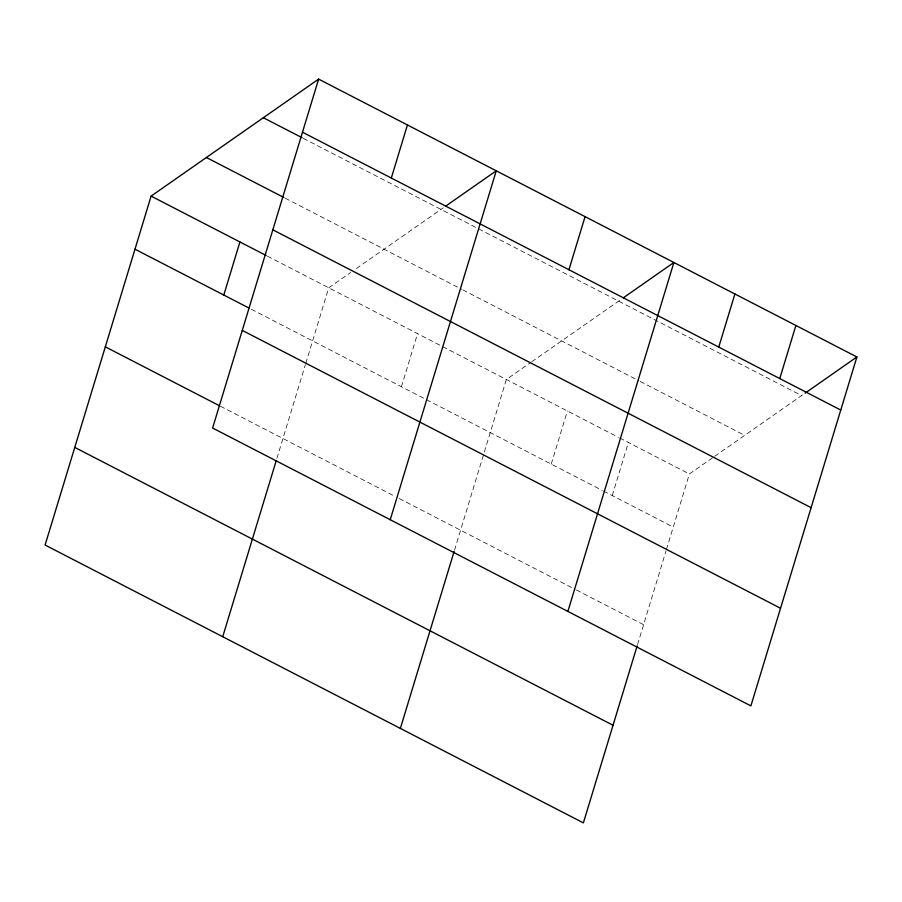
<?xml version="1.0" encoding="UTF-8"?>
<svg xmlns="http://www.w3.org/2000/svg" width="902" height="902" viewBox="0 0 902 902"><rect width="100%" height="100%" fill="white"/><g stroke="black" fill="none" stroke-linecap="round" stroke-linejoin="round"><path stroke-width="0.68" stroke-dasharray="4.51 3.38" d="M276.914 458.374L305.395 364.645M305.801 363.326L328.745 287.806L350.619 272.517M401.424 386.744L417.558 333.65M454.552 550.062L506.372 379.494L530.556 362.604M551.246 464.079L567.381 410.985M612.255 495.57L628.378 442.476M637.567 644.535L666.048 550.806M666.443 549.487L689.387 473.967L713.572 457.077M356.38 268.503L443.277 207.81M531.706 361.803L620.914 299.498M714.722 456.277L803.919 393.971M303.376 138.389L801.619 395.583M285.201 198.181L461.576 289.226M462.827 289.88L638.841 380.734M640.082 381.377L744.669 435.362M267.443 256.168L618.422 437.335M619.663 437.977L689.387 473.967M251.32 309.251L425.192 399.011M426.443 399.654L602.288 490.429M603.539 491.071L673.253 527.061M220.404 406.227L394.287 495.987M399.282 498.569L575.126 589.333M576.367 589.976L643.6 624.68"/><path stroke-width="1.35" d="M318.62 79.117L212.613 428.033L750.892 705.883L856.9 356.966L318.62 79.117L151.108 196.117L45.1 545.034L583.38 822.883L637.162 645.855M223.797 295.044L239.921 241.961M222.726 636.722L276.113 461.012M391.31 178.044L407.433 124.961M390.239 519.721L496.258 170.805L445.577 206.197M400.364 728.421L454.146 551.381M568.937 269.743L585.071 216.649M567.877 611.421L673.884 262.493L623.214 297.885M718.759 347.078L734.893 293.984M779.768 378.569L795.891 325.475M805.08 393.171L856.9 356.966M302.497 132.199L840.765 410.06M263.339 117.722L302.125 137.735M206.389 157.5L283.95 197.538M272.832 229.83L811.112 507.679M151.108 196.117L266.191 255.514M134.984 249.2L248.817 307.965M242.277 330.403L780.546 608.264M105.32 346.83L219.152 405.584M74.765 447.403L613.033 725.264"/></g></svg>
